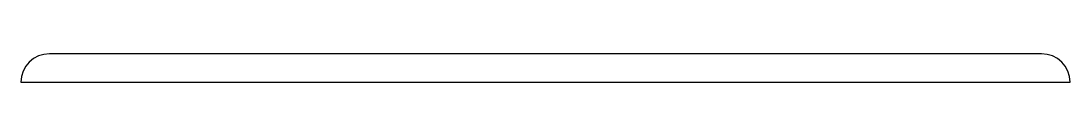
# Model space of a CAD drawing. Header units: millimetres. Extents: x -93 to 93, y -11 to -6.
import ezdxf

# ---------------------------------------------------------------- set-up
doc = ezdxf.new("R2010")
doc.units = ezdxf.units.MM
doc.layers.get('0').update_dxf_attribs({"linetype": 'CONTINUOUS'})

msp = doc.modelspace()

# ---------------------------------------------------------------- linework, layer by layer
for p, q in [((88, -6.37), (-88, -6.37)), ((-93.05, -11.43), (-93.05, -11.44)), ((-93.05, -11.44), (93.05, -11.44)), ((93.05, -11.44), (93.05, -11.43))]:
    msp.add_line(p, q)
for centre, start_param, end_param in [((-88, -11.43), 0, 1.570796), ((88, -11.43), 4.712389, 6.283185)]:
    msp.add_ellipse(centre, major_axis=(0, 5.06), ratio=0.997314, start_param=start_param, end_param=end_param)

doc.saveas('drawing.dxf')
